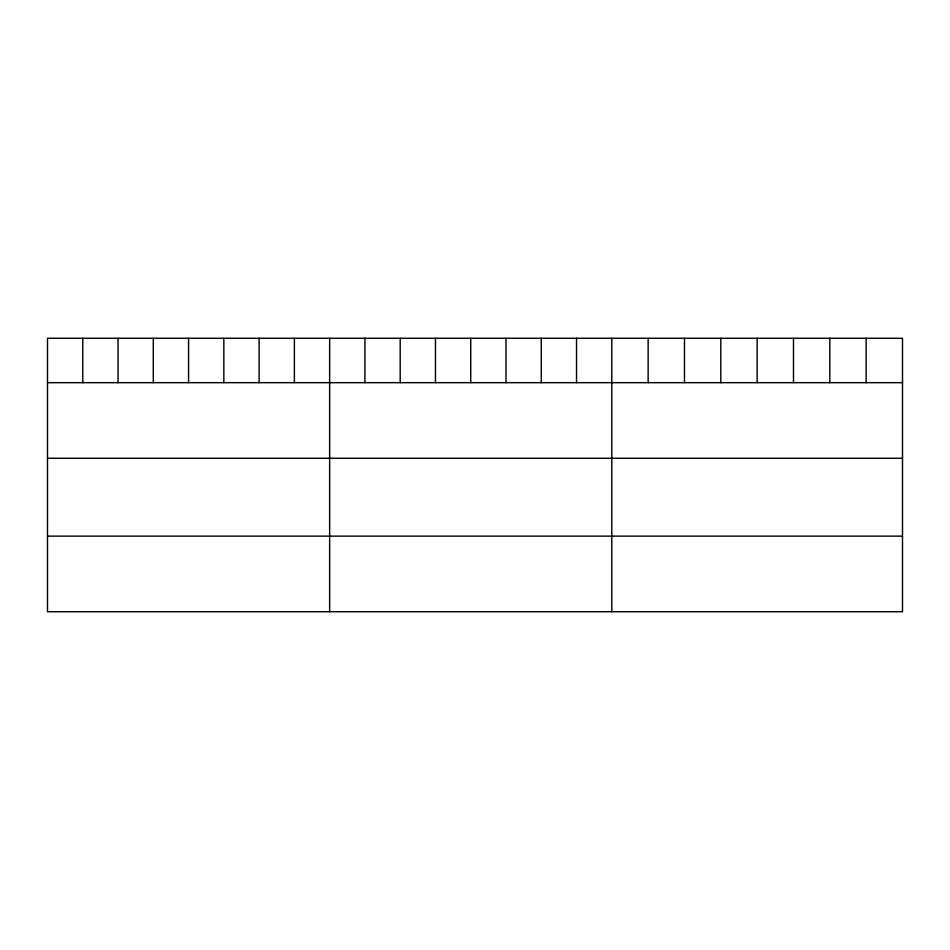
<?xml version="1.0" encoding="UTF-8"?>
<svg xmlns="http://www.w3.org/2000/svg" width="950" height="950" viewBox="0 0 950 950"><rect width="100%" height="100%" fill="white"/><g stroke="black" fill="none" stroke-linecap="round" stroke-linejoin="round"><path stroke-width="1.43" d="M902.5 382.672L902.5 611.717L47.5 611.717L47.5 338.283L902.5 338.283L902.5 382.672L47.5 382.672M47.5 458.256L902.5 458.256M47.5 536.133L902.5 536.133M866.163 338.283L866.163 382.672M829.825 338.283L829.825 382.672M793.488 338.283L793.488 382.672M757.15 338.283L757.15 382.672M720.812 338.283L720.812 382.672M684.475 338.283L684.475 382.672M648.137 338.283L648.137 382.672M611.8 338.283L611.8 611.717M576.531 338.283L576.531 382.672M541.263 338.283L541.263 382.672M505.994 338.283L505.994 382.672M470.725 338.283L470.725 382.672M435.456 338.283L435.456 382.672M400.188 338.283L400.188 382.672M364.919 338.283L364.919 382.672M329.65 338.283L329.65 611.717M294.381 338.283L294.381 382.672M259.113 338.283L259.113 382.672M223.844 338.283L223.844 382.672M188.575 338.283L188.575 382.672M153.306 338.283L153.306 382.672M118.038 338.283L118.038 382.672M82.769 338.283L82.769 382.672"/></g></svg>
